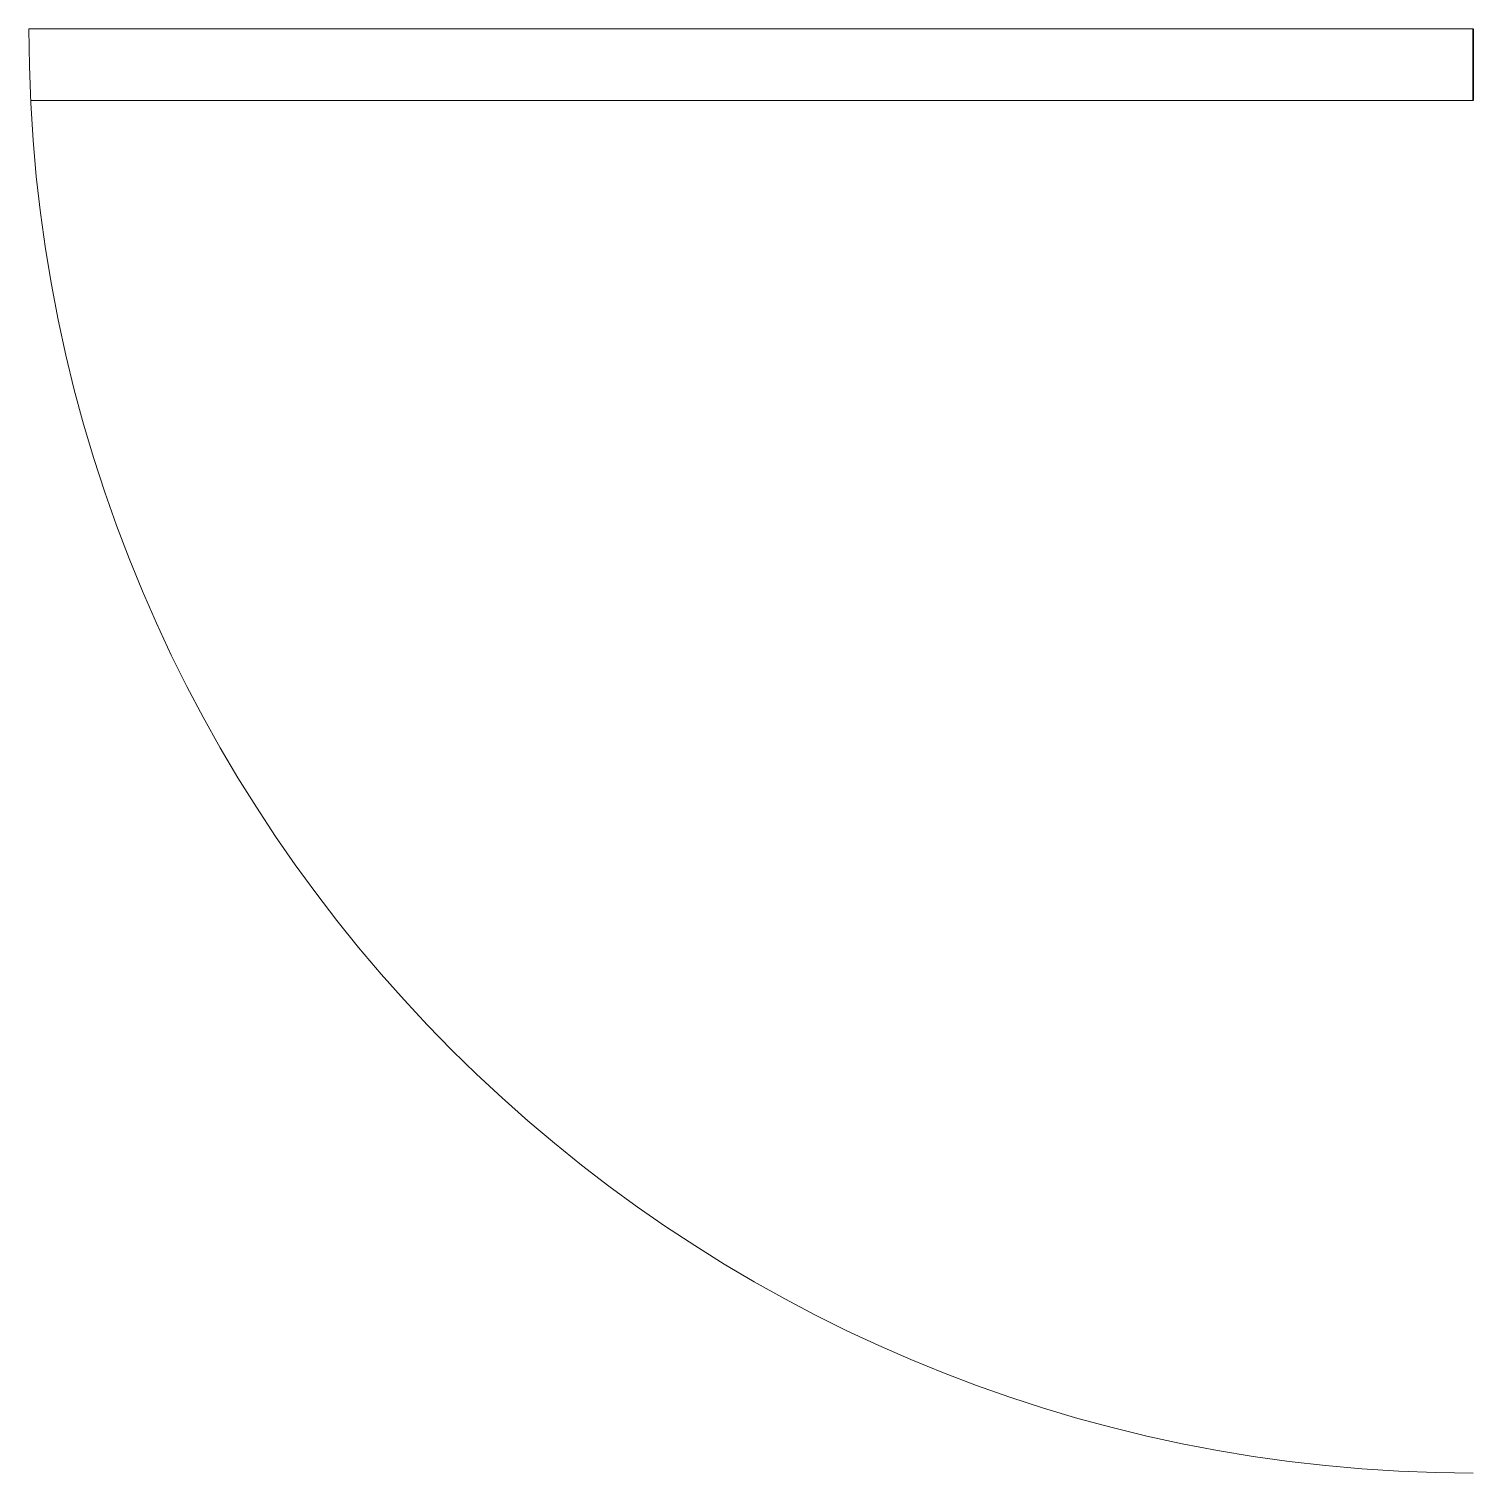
# Model space of a CAD drawing. Header units: inches. Extents: x 222 to 249.7, y 278.5 to 306.3.
import ezdxf

# ---------------------------------------------------------------- set-up
doc = ezdxf.new("R2010")
doc.units = ezdxf.units.IN
doc.header["$MEASUREMENT"] = 0
doc.layers.add('A-101-Floorplan-1st-floor', color=7, linetype='Continuous', lineweight=9)

msp = doc.modelspace()

# ---------------------------------------------------------------- linework, layer by layer
at = {"layer": 'A-101-Floorplan-1st-floor', "lineweight": 5}
msp.add_line((249.705, 306.271), (221.955, 306.271), dxfattribs=at)
at = {"layer": 'A-101-Floorplan-1st-floor', "lineweight": 30}
msp.add_line((249.705, 306.271), (249.705, 304.896), dxfattribs=at)
at = {"layer": 'A-101-Floorplan-1st-floor'}
msp.add_line((249.705, 304.896), (221.989, 304.896), dxfattribs=at)
at = {"layer": 'A-101-Floorplan-1st-floor', "lineweight": 5}
msp.add_arc((249.705, 306.271), 27.75, 180, 270, dxfattribs=at)

doc.saveas('drawing.dxf')
